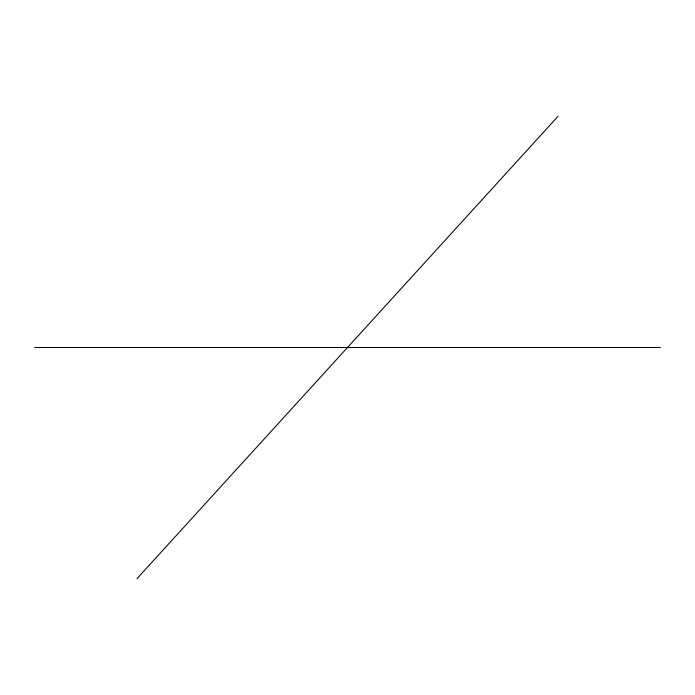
<?xml version="1.0" encoding="UTF-8"?>
<svg xmlns="http://www.w3.org/2000/svg" width="695" height="695" viewBox="0 0 695 695"><rect width="100%" height="100%" fill="white"/><g stroke="black" fill="none" stroke-linecap="round" stroke-linejoin="round"><path stroke-width="1.04" d="M136.924 578.735L558.076 116.265M34.75 347.5L660.25 347.5"/></g></svg>
